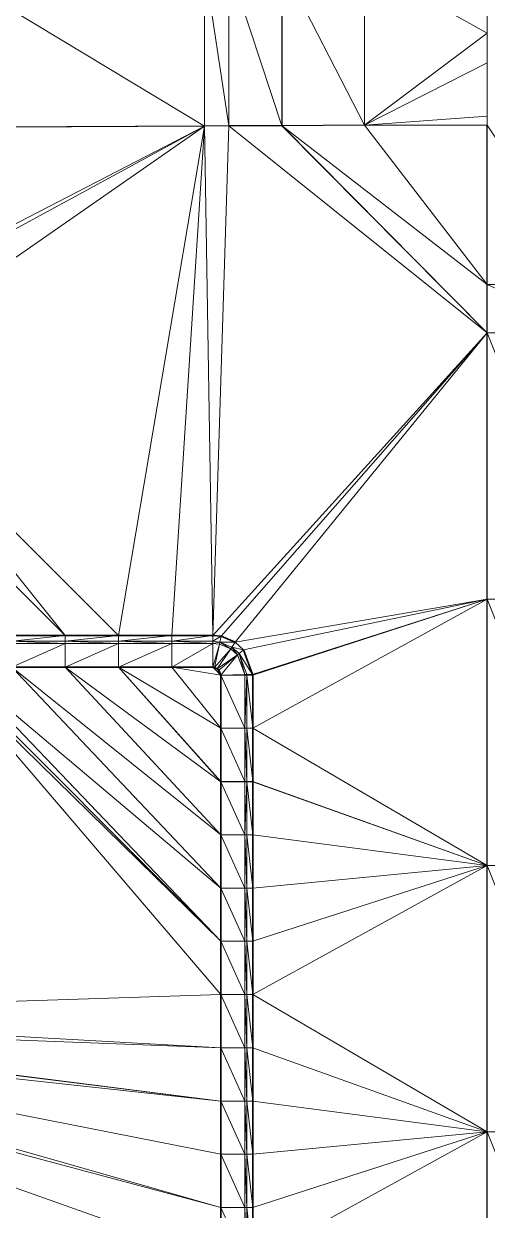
# Model space of a CAD drawing. Header units: metres. Extents: x 246428 to 246884, y 7418966 to 7419490.
# Drawn here: x 246750.48 to 246759.18, y 7419413.81 to 7419436.09 of the extents above; entities that cross this region are included whole.
import ezdxf

# ---------------------------------------------------------------- set-up
doc = ezdxf.new("R2010")
doc.units = ezdxf.units.M
doc.linetypes.add('blank name', pattern=[0])
doc.linetypes.add('HIDDEN', pattern=[9.525, 6.35, -3.175])
doc.layers.add('_12D_UNMAPPED', color=7, linetype='Continuous')
doc.layers.add('BATTER', color=250, linetype='HIDDEN', lineweight=25)
for name, color, linetype, lineweight, true_color in [('KERB_BACK', 7, 'Continuous', 35, 0x5fd2ff), ('KERB_LINE', 7, 'Continuous', 18, 0xb9b9b9), ('KERB_LIP', 7, 'Continuous', 35, 0x5fd2ff), ('KERB_TOP', 7, 'Continuous', 18, 0xb9b9b9)]:
    doc.layers.add(name, color=color, linetype=linetype, lineweight=lineweight, true_color=true_color)

msp = doc.modelspace()

# ---------------------------------------------------------------- linework, layer by layer
at = {"layer": '_12D_UNMAPPED', "color": 3, "linetype": 'blank name', "lineweight": 0}
for points in [[(246748.878, 7419437.183, 34.686), (246753.878, 7419437.195, 34.749), (246753.878, 7419434.169, 35.506)], [(246748.878, 7419437.183, 34.686), (246753.878, 7419434.169, 35.506), (246748.878, 7419434.145, 35.445)], [(246753.878, 7419437.195, 34.749), (246754.329, 7419437.197, 34.756), (246754.329, 7419434.171, 35.512)], [(246753.878, 7419437.195, 34.749), (246754.329, 7419434.171, 35.512), (246753.878, 7419434.169, 35.506)], [(246754.329, 7419437.197, 34.756), (246754.33, 7419437.197, 34.756), (246754.33, 7419434.171, 35.512)], [(246754.329, 7419437.197, 34.756), (246754.33, 7419434.171, 35.512), (246754.329, 7419434.171, 35.512)], [(246754.33, 7419437.197, 34.756), (246755.329, 7419437.199, 34.771), (246755.329, 7419434.176, 35.527)], [(246754.33, 7419437.197, 34.756), (246755.329, 7419434.176, 35.527), (246754.33, 7419434.171, 35.512)], [(246755.329, 7419437.199, 34.771), (246755.33, 7419437.199, 34.771), (246755.33, 7419434.176, 35.527)], [(246755.329, 7419437.199, 34.771), (246755.329, 7419434.176, 35.527), (246755.329, 7419434.176, 35.527)], [(246755.329, 7419437.199, 34.771), (246755.33, 7419434.176, 35.527), (246755.329, 7419434.176, 35.527)], [(246755.33, 7419437.199, 34.771), (246756.878, 7419437.203, 34.796), (246756.878, 7419434.183, 35.55)], [(246755.33, 7419437.199, 34.771), (246755.33, 7419437.199, 34.771), (246755.33, 7419434.176, 35.527)], [(246755.33, 7419434.176, 35.527), (246755.33, 7419437.199, 34.771), (246756.878, 7419434.183, 35.55)], [(246756.878, 7419437.203, 34.796), (246759.179, 7419436.354, 36.009), (246759.179, 7419435.912, 36.017)], [(246756.878, 7419434.183, 35.55), (246756.878, 7419437.203, 34.796), (246759.179, 7419435.912, 36.017)], [(246756.878, 7419434.183, 35.55), (246759.179, 7419435.912, 36.017), (246759.179, 7419435.354, 36.026)], [(246756.878, 7419434.183, 35.55), (246759.179, 7419435.354, 36.026), (246759.179, 7419434.354, 36.042)], [(246759.179, 7419434.184, 36.045), (246756.878, 7419434.183, 35.55), (246759.179, 7419434.354, 36.042)], [(246759.179, 7419434.184, 36.045), (246759.179, 7419434.354, 36.042), (246759.179, 7419434.184, 36.045)], [(246753.878, 7419434.169, 35.506), (246747.28, 7419430.755, 35.49), (246748.878, 7419434.145, 35.445)], [(246752.262, 7419424.605, 35.659), (246747.28, 7419429.581, 35.501), (246753.878, 7419434.169, 35.506)], [(246747.28, 7419429.581, 35.501), (246747.28, 7419430.581, 35.491), (246753.878, 7419434.169, 35.506)], [(246747.28, 7419430.581, 35.491), (246747.28, 7419430.755, 35.49), (246753.878, 7419434.169, 35.506)], [(246753.262, 7419424.605, 35.677), (246752.262, 7419424.605, 35.659), (246753.878, 7419434.169, 35.506)], [(246754.03, 7419424.605, 35.691), (246753.262, 7419424.605, 35.677), (246753.878, 7419434.169, 35.506)], [(246754.329, 7419434.171, 35.512), (246754.03, 7419424.605, 35.691), (246753.878, 7419434.169, 35.506)], [(246754.33, 7419434.171, 35.512), (246754.03, 7419424.605, 35.691), (246754.329, 7419434.171, 35.512)], [(246754.03, 7419424.605, 35.691), (246754.33, 7419434.171, 35.512), (246759.179, 7419430.284, 36.097)], [(246754.33, 7419434.171, 35.512), (246755.329, 7419434.176, 35.527), (246759.179, 7419430.284, 36.097)], [(246755.329, 7419434.176, 35.527), (246755.33, 7419434.176, 35.527), (246755.329, 7419434.176, 35.527)], [(246755.329, 7419434.176, 35.527), (246755.33, 7419434.176, 35.527), (246759.179, 7419430.284, 36.097)], [(246759.179, 7419431.192, 36.088), (246755.33, 7419434.176, 35.527), (246756.878, 7419434.183, 35.55)], [(246755.33, 7419434.176, 35.527), (246755.33, 7419434.176, 35.527), (246755.329, 7419434.176, 35.527)], [(246755.33, 7419434.176, 35.527), (246755.33, 7419434.176, 35.527), (246759.179, 7419430.284, 36.097)], [(246759.179, 7419430.284, 36.097), (246755.33, 7419434.176, 35.527), (246759.179, 7419431.192, 36.088)], [(246759.179, 7419434.184, 36.045), (246759.179, 7419431.192, 36.088), (246756.878, 7419434.183, 35.55)], [(246761.179, 7419431.192, 36.108), (246759.179, 7419431.192, 36.088), (246759.179, 7419434.184, 36.045)], [(246759.179, 7419431.192, 36.088), (246759.179, 7419434.184, 36.045), (246759.179, 7419434.184, 36.045)], [(246759.179, 7419434.184, 36.045), (246759.179, 7419434.184, 36.045), (246759.179, 7419434.184, 36.045)], [(246761.179, 7419431.192, 36.108), (246761.179, 7419430.284, 36.117), (246759.179, 7419431.192, 36.088)], [(246761.179, 7419430.284, 36.117), (246759.179, 7419430.284, 36.097), (246759.179, 7419431.192, 36.088)], [(246754.19, 7419424.588, 35.692), (246754.03, 7419424.605, 35.691), (246759.179, 7419430.284, 36.097)], [(246754.451, 7419424.476, 35.693), (246754.19, 7419424.588, 35.692), (246759.179, 7419430.284, 36.097)], [(246759.179, 7419425.284, 36.147), (246754.451, 7419424.476, 35.693), (246759.179, 7419430.284, 36.097)], [(246761.179, 7419430.284, 36.117), (246761.179, 7419425.284, 36.167), (246759.179, 7419430.284, 36.097)], [(246761.179, 7419425.284, 36.167), (246759.179, 7419425.284, 36.147), (246759.179, 7419430.284, 36.097)], [(246752.262, 7419424.605, 35.659), (246751.262, 7419424.605, 35.641), (246747.28, 7419429.581, 35.501)], [(246751.262, 7419424.605, 35.641), (246747.28, 7419428.581, 35.511), (246747.28, 7419429.581, 35.501)], [(246751.262, 7419424.605, 35.641), (246750.262, 7419424.605, 35.622), (246747.28, 7419428.581, 35.511)], [(246754.609, 7419424.332, 35.694), (246754.451, 7419424.476, 35.693), (246759.179, 7419425.284, 36.147)], [(246754.779, 7419423.872, 35.695), (246754.609, 7419424.332, 35.694), (246759.179, 7419425.284, 36.147)], [(246754.78, 7419423.855, 35.695), (246754.779, 7419423.872, 35.695), (246759.179, 7419425.284, 36.147)], [(246754.78, 7419423.855, 35.695), (246754.78, 7419423.855, 35.695), (246759.179, 7419425.284, 36.147)], [(246754.78, 7419423.855, 35.695), (246754.78, 7419423.855, 35.695), (246759.179, 7419425.284, 36.147)], [(246754.78, 7419422.859, 35.725), (246754.78, 7419423.855, 35.695), (246759.179, 7419425.284, 36.147)], [(246759.179, 7419420.284, 36.197), (246754.78, 7419422.859, 35.725), (246759.179, 7419425.284, 36.147)], [(246761.179, 7419420.284, 36.217), (246759.179, 7419420.284, 36.197), (246759.179, 7419425.284, 36.147)], [(246761.179, 7419425.284, 36.167), (246761.179, 7419420.284, 36.217), (246759.179, 7419425.284, 36.147)], [(246751.262, 7419424.495, 35.641), (246750.262, 7419424.495, 35.622), (246751.262, 7419424.605, 35.641)], [(246751.262, 7419424.605, 35.641), (246750.262, 7419424.495, 35.622), (246750.262, 7419424.605, 35.622)], [(246752.262, 7419424.495, 35.659), (246751.262, 7419424.495, 35.641), (246752.262, 7419424.605, 35.659)], [(246752.262, 7419424.605, 35.659), (246751.262, 7419424.495, 35.641), (246751.262, 7419424.605, 35.641)], [(246753.262, 7419424.495, 35.677), (246752.262, 7419424.495, 35.659), (246753.262, 7419424.605, 35.677)], [(246753.262, 7419424.605, 35.677), (246752.262, 7419424.495, 35.659), (246752.262, 7419424.605, 35.659)], [(246754.03, 7419424.495, 35.691), (246753.262, 7419424.495, 35.677), (246754.03, 7419424.605, 35.691)], [(246754.03, 7419424.605, 35.691), (246753.262, 7419424.495, 35.677), (246753.262, 7419424.605, 35.677)], [(246754.19, 7419424.588, 35.692), (246754.03, 7419424.495, 35.691), (246754.03, 7419424.605, 35.691)], [(246754.166, 7419424.48, 35.692), (246754.03, 7419424.495, 35.691), (246754.19, 7419424.588, 35.692)], [(246754.451, 7419424.476, 35.693), (246754.166, 7419424.48, 35.692), (246754.19, 7419424.588, 35.692)], [(246751.262, 7419424.495, 35.641), (246751.262, 7419424.455, 35.491), (246750.262, 7419424.495, 35.622)], [(246751.262, 7419424.455, 35.491), (246750.262, 7419424.455, 35.472), (246750.262, 7419424.495, 35.622)], [(246751.262, 7419424.005, 35.516), (246750.262, 7419424.005, 35.497), (246751.262, 7419424.455, 35.491)], [(246751.262, 7419424.455, 35.491), (246750.262, 7419424.005, 35.497), (246750.262, 7419424.455, 35.472)], [(246752.262, 7419424.495, 35.659), (246752.262, 7419424.455, 35.509), (246751.262, 7419424.495, 35.641)], [(246752.262, 7419424.455, 35.509), (246751.262, 7419424.455, 35.491), (246751.262, 7419424.495, 35.641)], [(246752.262, 7419424.005, 35.534), (246751.262, 7419424.005, 35.516), (246752.262, 7419424.455, 35.509)], [(246752.262, 7419424.455, 35.509), (246751.262, 7419424.005, 35.516), (246751.262, 7419424.455, 35.491)], [(246753.262, 7419424.495, 35.677), (246753.262, 7419424.455, 35.527), (246752.262, 7419424.495, 35.659)], [(246753.262, 7419424.455, 35.527), (246752.262, 7419424.455, 35.509), (246752.262, 7419424.495, 35.659)], [(246753.262, 7419424.005, 35.552), (246752.262, 7419424.005, 35.534), (246753.262, 7419424.455, 35.527)], [(246753.262, 7419424.455, 35.527), (246752.262, 7419424.005, 35.534), (246752.262, 7419424.455, 35.509)], [(246754.03, 7419424.495, 35.691), (246754.03, 7419424.455, 35.541), (246753.262, 7419424.495, 35.677)], [(246754.03, 7419424.455, 35.541), (246753.262, 7419424.455, 35.527), (246753.262, 7419424.495, 35.677)], [(246754.03, 7419424.005, 35.566), (246753.262, 7419424.005, 35.552), (246754.03, 7419424.455, 35.541)], [(246754.03, 7419424.455, 35.541), (246753.262, 7419424.005, 35.552), (246753.262, 7419424.455, 35.527)], [(246754.166, 7419424.48, 35.692), (246754.03, 7419424.455, 35.541), (246754.03, 7419424.495, 35.691)], [(246754.158, 7419424.441, 35.542), (246754.03, 7419424.455, 35.541), (246754.166, 7419424.48, 35.692)], [(246754.158, 7419424.441, 35.542), (246754.03, 7419424.005, 35.566), (246754.03, 7419424.455, 35.541)], [(246754.062, 7419424.002, 35.567), (246754.03, 7419424.005, 35.566), (246754.158, 7419424.441, 35.542)], [(246754.367, 7419424.352, 35.543), (246754.062, 7419424.002, 35.567), (246754.158, 7419424.441, 35.542)], [(246754.114, 7419423.979, 35.568), (246754.062, 7419424.002, 35.567), (246754.367, 7419424.352, 35.543)], [(246754.493, 7419424.237, 35.544), (246754.114, 7419423.979, 35.568), (246754.367, 7419424.352, 35.543)], [(246754.367, 7419424.352, 35.543), (246754.158, 7419424.441, 35.542), (246754.166, 7419424.48, 35.692)], [(246754.389, 7419424.385, 35.693), (246754.367, 7419424.352, 35.543), (246754.166, 7419424.48, 35.692)], [(246754.389, 7419424.385, 35.693), (246754.166, 7419424.48, 35.692), (246754.451, 7419424.476, 35.693)], [(246754.493, 7419424.237, 35.544), (246754.367, 7419424.352, 35.543), (246754.389, 7419424.385, 35.693)], [(246754.609, 7419424.332, 35.694), (246754.389, 7419424.385, 35.693), (246754.451, 7419424.476, 35.693)], [(246754.524, 7419424.262, 35.694), (246754.493, 7419424.237, 35.544), (246754.389, 7419424.385, 35.693)], [(246754.524, 7419424.262, 35.694), (246754.389, 7419424.385, 35.693), (246754.609, 7419424.332, 35.694)], [(246754.779, 7419423.872, 35.695), (246754.524, 7419424.262, 35.694), (246754.609, 7419424.332, 35.694)], [(246754.145, 7419423.951, 35.569), (246754.114, 7419423.979, 35.568), (246754.493, 7419424.237, 35.544)], [(246754.179, 7419423.859, 35.57), (246754.145, 7419423.951, 35.569), (246754.493, 7419424.237, 35.544)], [(246754.629, 7419423.868, 35.545), (246754.179, 7419423.859, 35.57), (246754.493, 7419424.237, 35.544)], [(246754.629, 7419423.868, 35.545), (246754.493, 7419424.237, 35.544), (246754.524, 7419424.262, 35.694)], [(246754.779, 7419423.872, 35.695), (246754.669, 7419423.869, 35.695), (246754.524, 7419424.262, 35.694)], [(246754.669, 7419423.869, 35.695), (246754.629, 7419423.868, 35.545), (246754.524, 7419424.262, 35.694)], [(246748.929, 7419424.01, 35.473), (246754.179, 7419417.859, 35.63), (246742.902, 7419417.489, 35.427)], [(246749.044, 7419424.005, 35.475), (246754.179, 7419418.859, 35.62), (246748.929, 7419424.01, 35.473)], [(246754.179, 7419418.859, 35.62), (246754.179, 7419417.859, 35.63), (246748.929, 7419424.01, 35.473)], [(246749.262, 7419424.005, 35.479), (246754.179, 7419418.859, 35.62), (246749.044, 7419424.005, 35.475)], [(246750.262, 7419424.005, 35.497), (246754.179, 7419419.859, 35.61), (246749.262, 7419424.005, 35.479)], [(246754.179, 7419419.859, 35.61), (246754.179, 7419418.859, 35.62), (246749.262, 7419424.005, 35.479)], [(246751.262, 7419424.005, 35.516), (246754.179, 7419420.859, 35.6), (246750.262, 7419424.005, 35.497)], [(246754.179, 7419420.859, 35.6), (246754.179, 7419419.859, 35.61), (246750.262, 7419424.005, 35.497)], [(246752.262, 7419424.005, 35.534), (246754.179, 7419421.855, 35.59), (246751.262, 7419424.005, 35.516)], [(246754.179, 7419421.855, 35.59), (246754.179, 7419420.859, 35.6), (246751.262, 7419424.005, 35.516)], [(246754.179, 7419422.859, 35.58), (246754.179, 7419421.859, 35.59), (246752.262, 7419424.005, 35.534)], [(246753.262, 7419424.005, 35.552), (246754.179, 7419422.859, 35.58), (246752.262, 7419424.005, 35.534)], [(246754.179, 7419421.859, 35.59), (246754.179, 7419421.855, 35.59), (246752.262, 7419424.005, 35.534)], [(246754.179, 7419421.855, 35.59), (246754.179, 7419421.855, 35.59), (246752.262, 7419424.005, 35.534)], [(246754.03, 7419424.005, 35.566), (246754.179, 7419423.855, 35.57), (246753.262, 7419424.005, 35.552)], [(246754.179, 7419423.855, 35.57), (246754.179, 7419422.859, 35.58), (246753.262, 7419424.005, 35.552)], [(246754.179, 7419423.855, 35.57), (246754.179, 7419423.855, 35.57), (246754.03, 7419424.005, 35.566)], [(246754.062, 7419424.002, 35.567), (246754.114, 7419423.979, 35.568), (246754.03, 7419424.005, 35.566)], [(246754.114, 7419423.979, 35.568), (246754.179, 7419423.855, 35.57), (246754.03, 7419424.005, 35.566)], [(246754.179, 7419423.855, 35.57), (246754.179, 7419423.855, 35.57), (246754.03, 7419424.005, 35.566)], [(246754.145, 7419423.951, 35.569), (246754.179, 7419423.855, 35.57), (246754.114, 7419423.979, 35.568)], [(246754.179, 7419423.859, 35.57), (246754.179, 7419423.855, 35.57), (246754.145, 7419423.951, 35.569)], [(246754.63, 7419423.855, 35.545), (246754.179, 7419423.859, 35.57), (246754.629, 7419423.868, 35.545)], [(246754.63, 7419423.855, 35.545), (246754.629, 7419423.868, 35.545), (246754.669, 7419423.869, 35.695)], [(246754.669, 7419423.855, 35.695), (246754.63, 7419423.855, 35.545), (246754.669, 7419423.869, 35.695)], [(246754.78, 7419423.855, 35.695), (246754.669, 7419423.855, 35.695), (246754.779, 7419423.872, 35.695)], [(246754.669, 7419423.855, 35.695), (246754.669, 7419423.869, 35.695), (246754.779, 7419423.872, 35.695)], [(246754.179, 7419423.855, 35.57), (246754.179, 7419423.859, 35.57), (246754.63, 7419423.855, 35.545)], [(246754.179, 7419422.859, 35.58), (246754.179, 7419423.855, 35.57), (246754.63, 7419422.859, 35.575)], [(246754.63, 7419423.855, 35.545), (246754.179, 7419423.855, 35.57), (246754.63, 7419423.855, 35.545)], [(246754.63, 7419423.855, 35.545), (246754.179, 7419423.855, 35.57), (246754.63, 7419423.855, 35.545)], [(246754.63, 7419422.859, 35.575), (246754.179, 7419423.855, 35.57), (246754.63, 7419423.855, 35.545)], [(246754.179, 7419423.855, 35.57), (246754.179, 7419423.855, 35.57), (246754.63, 7419423.855, 35.545)], [(246754.179, 7419423.855, 35.57), (246754.179, 7419423.855, 35.57), (246754.63, 7419423.855, 35.545)], [(246754.63, 7419423.855, 35.545), (246754.63, 7419423.855, 35.545), (246754.669, 7419423.855, 35.695)], [(246754.669, 7419423.855, 35.695), (246754.63, 7419423.855, 35.545), (246754.669, 7419423.855, 35.695)], [(246754.669, 7419422.859, 35.725), (246754.63, 7419422.859, 35.575), (246754.669, 7419423.855, 35.695)], [(246754.63, 7419422.859, 35.575), (246754.63, 7419423.855, 35.545), (246754.669, 7419423.855, 35.695)], [(246754.63, 7419423.855, 35.545), (246754.63, 7419423.855, 35.545), (246754.669, 7419423.855, 35.695)], [(246754.669, 7419423.855, 35.695), (246754.63, 7419423.855, 35.545), (246754.669, 7419423.855, 35.695)], [(246754.78, 7419422.859, 35.725), (246754.669, 7419423.855, 35.695), (246754.78, 7419423.855, 35.695)], [(246754.669, 7419422.859, 35.725), (246754.669, 7419423.855, 35.695), (246754.78, 7419422.859, 35.725)], [(246754.669, 7419423.855, 35.695), (246754.669, 7419423.855, 35.695), (246754.78, 7419423.855, 35.695)], [(246754.78, 7419423.855, 35.695), (246754.669, 7419423.855, 35.695), (246754.78, 7419423.855, 35.695)], [(246754.669, 7419423.855, 35.695), (246754.669, 7419423.855, 35.695), (246754.78, 7419423.855, 35.695)], [(246754.78, 7419423.855, 35.695), (246754.669, 7419423.855, 35.695), (246754.78, 7419423.855, 35.695)], [(246754.179, 7419421.859, 35.59), (246754.179, 7419422.859, 35.58), (246754.63, 7419421.859, 35.604)], [(246754.63, 7419421.859, 35.604), (246754.179, 7419422.859, 35.58), (246754.63, 7419422.859, 35.575)], [(246754.63, 7419421.859, 35.604), (246754.63, 7419422.859, 35.575), (246754.669, 7419421.859, 35.754)], [(246754.669, 7419421.859, 35.754), (246754.63, 7419422.859, 35.575), (246754.669, 7419422.859, 35.725)], [(246754.669, 7419421.859, 35.754), (246754.669, 7419422.859, 35.725), (246754.78, 7419421.859, 35.754)], [(246754.78, 7419421.859, 35.754), (246754.669, 7419422.859, 35.725), (246754.78, 7419422.859, 35.725)], [(246754.78, 7419421.859, 35.754), (246754.78, 7419422.859, 35.725), (246759.179, 7419420.284, 36.197)], [(246754.179, 7419421.855, 35.59), (246754.179, 7419421.859, 35.59), (246754.63, 7419421.859, 35.604)], [(246754.63, 7419421.855, 35.604), (246754.179, 7419421.855, 35.59), (246754.63, 7419421.859, 35.604)], [(246754.63, 7419421.855, 35.604), (246754.63, 7419421.859, 35.604), (246754.669, 7419421.855, 35.754)], [(246754.669, 7419421.855, 35.754), (246754.63, 7419421.859, 35.604), (246754.669, 7419421.859, 35.754)], [(246754.669, 7419421.855, 35.754), (246754.669, 7419421.859, 35.754), (246754.78, 7419421.855, 35.754)], [(246754.78, 7419421.855, 35.754), (246754.669, 7419421.859, 35.754), (246754.78, 7419421.859, 35.754)], [(246754.78, 7419421.855, 35.754), (246754.78, 7419421.859, 35.754), (246759.179, 7419420.284, 36.197)], [(246754.63, 7419420.859, 35.614), (246754.179, 7419421.855, 35.59), (246754.63, 7419421.855, 35.604)], [(246754.179, 7419420.859, 35.6), (246754.179, 7419421.855, 35.59), (246754.63, 7419420.859, 35.614)], [(246754.179, 7419421.855, 35.59), (246754.179, 7419421.855, 35.59), (246754.63, 7419421.855, 35.604)], [(246754.63, 7419421.855, 35.604), (246754.179, 7419421.855, 35.59), (246754.63, 7419421.855, 35.604)], [(246754.63, 7419421.855, 35.604), (246754.63, 7419421.855, 35.604), (246754.669, 7419421.855, 35.754)], [(246754.669, 7419421.855, 35.754), (246754.63, 7419421.855, 35.604), (246754.669, 7419421.855, 35.754)], [(246754.669, 7419420.859, 35.764), (246754.63, 7419420.859, 35.614), (246754.669, 7419421.855, 35.754)], [(246754.63, 7419420.859, 35.614), (246754.63, 7419421.855, 35.604), (246754.669, 7419421.855, 35.754)], [(246754.669, 7419420.859, 35.764), (246754.669, 7419421.855, 35.754), (246754.78, 7419420.859, 35.764)], [(246754.78, 7419420.859, 35.764), (246754.669, 7419421.855, 35.754), (246754.78, 7419421.855, 35.754)], [(246754.669, 7419421.855, 35.754), (246754.669, 7419421.855, 35.754), (246754.78, 7419421.855, 35.754)], [(246754.78, 7419421.855, 35.754), (246754.669, 7419421.855, 35.754), (246754.78, 7419421.855, 35.754)], [(246754.78, 7419421.855, 35.754), (246754.78, 7419421.855, 35.754), (246759.179, 7419420.284, 36.197)], [(246754.78, 7419420.859, 35.764), (246754.78, 7419421.855, 35.754), (246759.179, 7419420.284, 36.197)], [(246754.63, 7419419.859, 35.624), (246754.179, 7419420.859, 35.6), (246754.63, 7419420.859, 35.614)], [(246754.179, 7419419.859, 35.61), (246754.179, 7419420.859, 35.6), (246754.63, 7419419.859, 35.624)], [(246754.63, 7419419.859, 35.624), (246754.63, 7419420.859, 35.614), (246754.669, 7419419.859, 35.774)], [(246754.669, 7419419.859, 35.774), (246754.63, 7419420.859, 35.614), (246754.669, 7419420.859, 35.764)], [(246754.669, 7419419.859, 35.774), (246754.669, 7419420.859, 35.764), (246754.78, 7419419.859, 35.774)], [(246754.78, 7419419.859, 35.774), (246754.669, 7419420.859, 35.764), (246754.78, 7419420.859, 35.764)], [(246754.78, 7419419.859, 35.774), (246754.78, 7419420.859, 35.764), (246759.179, 7419420.284, 36.197)], [(246759.179, 7419415.284, 36.247), (246754.78, 7419417.859, 35.794), (246759.179, 7419420.284, 36.197)], [(246754.78, 7419417.859, 35.794), (246754.78, 7419418.859, 35.784), (246759.179, 7419420.284, 36.197)], [(246754.78, 7419418.859, 35.784), (246754.78, 7419419.859, 35.774), (246759.179, 7419420.284, 36.197)], [(246761.179, 7419415.284, 36.267), (246759.179, 7419415.284, 36.247), (246759.179, 7419420.284, 36.197)], [(246761.179, 7419420.284, 36.217), (246761.179, 7419415.284, 36.267), (246759.179, 7419420.284, 36.197)], [(246754.179, 7419418.859, 35.62), (246754.179, 7419419.859, 35.61), (246754.63, 7419418.859, 35.634)], [(246754.63, 7419418.859, 35.634), (246754.179, 7419419.859, 35.61), (246754.63, 7419419.859, 35.624)], [(246754.63, 7419418.859, 35.634), (246754.63, 7419419.859, 35.624), (246754.669, 7419418.859, 35.784)], [(246754.669, 7419418.859, 35.784), (246754.63, 7419419.859, 35.624), (246754.669, 7419419.859, 35.774)], [(246754.669, 7419418.859, 35.784), (246754.669, 7419419.859, 35.774), (246754.78, 7419418.859, 35.784)], [(246754.78, 7419418.859, 35.784), (246754.669, 7419419.859, 35.774), (246754.78, 7419419.859, 35.774)], [(246754.179, 7419417.859, 35.63), (246754.179, 7419418.859, 35.62), (246754.63, 7419417.859, 35.644)], [(246754.63, 7419417.859, 35.644), (246754.179, 7419418.859, 35.62), (246754.63, 7419418.859, 35.634)], [(246754.63, 7419417.859, 35.644), (246754.63, 7419418.859, 35.634), (246754.669, 7419417.859, 35.794)], [(246754.669, 7419417.859, 35.794), (246754.63, 7419418.859, 35.634), (246754.669, 7419418.859, 35.784)], [(246754.669, 7419417.859, 35.794), (246754.669, 7419418.859, 35.784), (246754.78, 7419417.859, 35.794)], [(246754.78, 7419417.859, 35.794), (246754.669, 7419418.859, 35.784), (246754.78, 7419418.859, 35.784)], [(246754.179, 7419417.859, 35.63), (246754.179, 7419416.859, 35.64), (246742.902, 7419417.489, 35.427)], [(246754.179, 7419416.859, 35.64), (246754.179, 7419417.859, 35.63), (246754.63, 7419416.859, 35.654)], [(246754.63, 7419416.859, 35.654), (246754.179, 7419417.859, 35.63), (246754.63, 7419417.859, 35.644)], [(246754.63, 7419416.859, 35.654), (246754.63, 7419417.859, 35.644), (246754.669, 7419416.859, 35.804)], [(246754.669, 7419416.859, 35.804), (246754.63, 7419417.859, 35.644), (246754.669, 7419417.859, 35.794)], [(246754.669, 7419416.859, 35.804), (246754.669, 7419417.859, 35.794), (246754.78, 7419416.859, 35.804)], [(246754.78, 7419416.859, 35.804), (246754.669, 7419417.859, 35.794), (246754.78, 7419417.859, 35.794)], [(246754.78, 7419416.859, 35.804), (246754.78, 7419417.859, 35.794), (246759.179, 7419415.284, 36.247)], [(246754.179, 7419416.859, 35.64), (246742.898, 7419417.289, 35.429), (246742.902, 7419417.489, 35.427)], [(246754.179, 7419415.859, 35.65), (246742.841, 7419417.098, 35.429), (246742.895, 7419417.274, 35.43)], [(246754.179, 7419415.859, 35.65), (246742.895, 7419417.274, 35.43), (246742.898, 7419417.289, 35.429)], [(246754.179, 7419416.859, 35.64), (246754.179, 7419415.859, 35.65), (246742.898, 7419417.289, 35.429)], [(246754.179, 7419413.859, 35.67), (246742.736, 7419416.929, 35.428), (246742.841, 7419417.098, 35.429)], [(246754.179, 7419415.859, 35.65), (246754.179, 7419414.859, 35.66), (246742.841, 7419417.098, 35.429)], [(246754.179, 7419414.859, 35.66), (246754.179, 7419413.859, 35.67), (246742.841, 7419417.098, 35.429)], [(246754.179, 7419409.859, 35.71), (246742.427, 7419416.706, 35.427), (246742.59, 7419416.793, 35.428)], [(246754.179, 7419411.859, 35.69), (246742.59, 7419416.793, 35.428), (246742.736, 7419416.929, 35.428)], [(246754.179, 7419410.859, 35.7), (246754.179, 7419409.859, 35.71), (246742.59, 7419416.793, 35.428)], [(246754.179, 7419411.859, 35.69), (246754.179, 7419410.859, 35.7), (246742.59, 7419416.793, 35.428)], [(246754.179, 7419412.859, 35.68), (246754.179, 7419411.859, 35.69), (246742.736, 7419416.929, 35.428)], [(246754.179, 7419413.859, 35.67), (246754.179, 7419412.859, 35.68), (246742.736, 7419416.929, 35.428)], [(246754.63, 7419415.859, 35.664), (246754.179, 7419416.859, 35.64), (246754.63, 7419416.859, 35.654)], [(246754.179, 7419415.859, 35.65), (246754.179, 7419416.859, 35.64), (246754.63, 7419415.859, 35.664)], [(246754.63, 7419415.859, 35.664), (246754.63, 7419416.859, 35.654), (246754.669, 7419415.859, 35.814)], [(246754.669, 7419415.859, 35.814), (246754.63, 7419416.859, 35.654), (246754.669, 7419416.859, 35.804)], [(246754.669, 7419415.859, 35.814), (246754.669, 7419416.859, 35.804), (246754.78, 7419415.859, 35.814)], [(246754.78, 7419415.859, 35.814), (246754.669, 7419416.859, 35.804), (246754.78, 7419416.859, 35.804)], [(246754.78, 7419415.859, 35.814), (246754.78, 7419416.859, 35.804), (246759.179, 7419415.284, 36.247)], [(246754.179, 7419401.859, 35.79), (246740.008, 7419388.055, 35.67), (246739.818, 7419416.655, 35.38)], [(246754.179, 7419402.859, 35.78), (246754.179, 7419401.859, 35.79), (246739.818, 7419416.655, 35.38)], [(246754.179, 7419402.859, 35.78), (246739.818, 7419416.655, 35.38), (246740.818, 7419416.655, 35.398)], [(246754.179, 7419403.859, 35.77), (246740.818, 7419416.655, 35.398), (246741.818, 7419416.655, 35.416)], [(246754.179, 7419403.859, 35.77), (246754.179, 7419402.859, 35.78), (246740.818, 7419416.655, 35.398)], [(246754.179, 7419404.859, 35.76), (246754.179, 7419403.859, 35.77), (246741.818, 7419416.655, 35.416)], [(246754.179, 7419404.859, 35.76), (246741.818, 7419416.655, 35.416), (246742.157, 7419416.655, 35.423)], [(246754.179, 7419404.859, 35.76), (246742.157, 7419416.655, 35.423), (246742.218, 7419416.658, 35.423)], [(246754.179, 7419406.859, 35.74), (246742.218, 7419416.658, 35.423), (246742.413, 7419416.7, 35.427)], [(246754.179, 7419406.859, 35.74), (246754.179, 7419405.859, 35.75), (246742.218, 7419416.658, 35.423)], [(246754.179, 7419405.859, 35.75), (246754.179, 7419404.859, 35.76), (246742.218, 7419416.658, 35.423)], [(246754.179, 7419408.859, 35.72), (246742.413, 7419416.7, 35.427), (246742.427, 7419416.706, 35.427)], [(246754.179, 7419407.859, 35.73), (246754.179, 7419406.859, 35.74), (246742.413, 7419416.7, 35.427)], [(246754.179, 7419408.859, 35.72), (246754.179, 7419407.859, 35.73), (246742.413, 7419416.7, 35.427)], [(246754.179, 7419409.859, 35.71), (246754.179, 7419408.859, 35.72), (246742.427, 7419416.706, 35.427)], [(246754.63, 7419414.859, 35.674), (246754.179, 7419415.859, 35.65), (246754.63, 7419415.859, 35.664)], [(246754.179, 7419414.859, 35.66), (246754.179, 7419415.859, 35.65), (246754.63, 7419414.859, 35.674)], [(246754.63, 7419414.859, 35.674), (246754.63, 7419415.859, 35.664), (246754.669, 7419414.859, 35.824)], [(246754.669, 7419414.859, 35.824), (246754.63, 7419415.859, 35.664), (246754.669, 7419415.859, 35.814)], [(246754.669, 7419414.859, 35.824), (246754.669, 7419415.859, 35.814), (246754.78, 7419414.859, 35.824)], [(246754.78, 7419414.859, 35.824), (246754.669, 7419415.859, 35.814), (246754.78, 7419415.859, 35.814)], [(246754.78, 7419414.859, 35.824), (246754.78, 7419415.859, 35.814), (246759.179, 7419415.284, 36.247)], [(246759.179, 7419410.284, 36.297), (246754.78, 7419412.859, 35.844), (246759.179, 7419415.284, 36.247)], [(246754.78, 7419412.859, 35.844), (246754.78, 7419413.859, 35.834), (246759.179, 7419415.284, 36.247)], [(246754.78, 7419413.859, 35.834), (246754.78, 7419414.859, 35.824), (246759.179, 7419415.284, 36.247)], [(246761.179, 7419410.284, 36.317), (246759.179, 7419410.284, 36.297), (246759.179, 7419415.284, 36.247)], [(246761.179, 7419415.284, 36.267), (246761.179, 7419410.284, 36.317), (246759.179, 7419415.284, 36.247)], [(246754.63, 7419413.859, 35.684), (246754.179, 7419414.859, 35.66), (246754.63, 7419414.859, 35.674)], [(246754.179, 7419413.859, 35.67), (246754.179, 7419414.859, 35.66), (246754.63, 7419413.859, 35.684)], [(246754.63, 7419413.859, 35.684), (246754.63, 7419414.859, 35.674), (246754.669, 7419413.859, 35.834)], [(246754.669, 7419413.859, 35.834), (246754.63, 7419414.859, 35.674), (246754.669, 7419414.859, 35.824)], [(246754.669, 7419413.859, 35.834), (246754.669, 7419414.859, 35.824), (246754.78, 7419413.859, 35.834)], [(246754.78, 7419413.859, 35.834), (246754.669, 7419414.859, 35.824), (246754.78, 7419414.859, 35.824)], [(246754.63, 7419412.859, 35.694), (246754.179, 7419413.859, 35.67), (246754.63, 7419413.859, 35.684)], [(246754.179, 7419412.859, 35.68), (246754.179, 7419413.859, 35.67), (246754.63, 7419412.859, 35.694)], [(246754.63, 7419412.859, 35.694), (246754.63, 7419413.859, 35.684), (246754.669, 7419412.859, 35.844)], [(246754.669, 7419412.859, 35.844), (246754.63, 7419413.859, 35.684), (246754.669, 7419413.859, 35.834)], [(246754.669, 7419412.859, 35.844), (246754.669, 7419413.859, 35.834), (246754.78, 7419412.859, 35.844)], [(246754.78, 7419412.859, 35.844), (246754.669, 7419413.859, 35.834), (246754.78, 7419413.859, 35.834)]]:
    msp.add_3dface(points, dxfattribs=at)
at = {"layer": 'BATTER'}
for points in [[(246756.878, 7419434.183, 35.55), (246755.33, 7419434.176, 35.527), (246755.33, 7419434.176, 35.527), (246755.329, 7419434.176, 35.527), (246755.329, 7419434.176, 35.527), (246754.33, 7419434.171, 35.512), (246754.329, 7419434.171, 35.512), (246753.878, 7419434.169, 35.506), (246748.878, 7419434.145, 35.445), (246746.522, 7419434.133, 35.419), (246743.878, 7419434.121, 35.385), (246743.668, 7419434.12, 35.382), (246738.878, 7419434.097, 35.31), (246733.878, 7419434.072, 35.235), (246728.878, 7419434.048, 35.16), (246723.878, 7419434.024, 35.085), (246722.13, 7419434.016, 35.059)], [(246759.179, 7419400.284, 36.32), (246759.179, 7419403.986, 36.333), (246759.179, 7419405.284, 36.332), (246759.179, 7419409.343, 36.306), (246759.179, 7419410.284, 36.297), (246759.179, 7419415.284, 36.247), (246759.179, 7419420.284, 36.197), (246759.179, 7419425.284, 36.147), (246759.179, 7419430.284, 36.097), (246759.179, 7419431.192, 36.088), (246759.179, 7419434.184, 36.045)]]:
    msp.add_polyline3d(points, dxfattribs=at)
at = {"layer": 'KERB_BACK'}
msp.add_polyline3d([(246754.78, 7419412.859, 35.844), (246754.78, 7419413.859, 35.834), (246754.78, 7419414.859, 35.824), (246754.78, 7419415.859, 35.814), (246754.78, 7419416.859, 35.804), (246754.78, 7419417.859, 35.794), (246754.78, 7419418.859, 35.784), (246754.78, 7419419.859, 35.774), (246754.78, 7419420.859, 35.764), (246754.78, 7419421.855, 35.754), (246754.78, 7419421.855, 35.754), (246754.78, 7419421.859, 35.754), (246754.78, 7419422.859, 35.725), (246754.78, 7419423.855, 35.695), (246754.78, 7419423.855, 35.695), (246754.78, 7419423.855, 35.695), (246754.779, 7419423.872, 35.695), (246754.609, 7419424.332, 35.694), (246754.451, 7419424.476, 35.693), (246754.19, 7419424.588, 35.692), (246754.03, 7419424.605, 35.691), (246753.262, 7419424.605, 35.677), (246752.262, 7419424.605, 35.659), (246751.262, 7419424.605, 35.641), (246750.262, 7419424.605, 35.622)], dxfattribs=at)
at = {"layer": 'KERB_LINE'}
msp.add_polyline3d([(246754.63, 7419412.859, 35.694), (246754.63, 7419413.859, 35.684), (246754.63, 7419414.859, 35.674), (246754.63, 7419415.859, 35.664), (246754.63, 7419416.859, 35.654), (246754.63, 7419417.859, 35.644), (246754.63, 7419418.859, 35.634), (246754.63, 7419419.859, 35.624), (246754.63, 7419420.859, 35.614), (246754.63, 7419421.855, 35.604), (246754.63, 7419421.855, 35.604), (246754.63, 7419421.859, 35.604), (246754.63, 7419422.859, 35.575), (246754.63, 7419423.855, 35.545), (246754.63, 7419423.855, 35.545), (246754.63, 7419423.855, 35.545), (246754.629, 7419423.868, 35.545), (246754.493, 7419424.237, 35.544), (246754.367, 7419424.352, 35.543), (246754.158, 7419424.441, 35.542), (246754.03, 7419424.455, 35.541), (246753.262, 7419424.455, 35.527), (246752.262, 7419424.455, 35.509), (246751.262, 7419424.455, 35.491), (246750.262, 7419424.455, 35.472)], dxfattribs=at)
at = {"layer": 'KERB_LIP'}
msp.add_polyline3d([(246754.179, 7419412.859, 35.68), (246754.179, 7419413.859, 35.67), (246754.179, 7419414.859, 35.66), (246754.179, 7419415.859, 35.65), (246754.179, 7419416.859, 35.64), (246754.179, 7419417.859, 35.63), (246754.179, 7419418.859, 35.62), (246754.179, 7419419.859, 35.61), (246754.179, 7419420.859, 35.6), (246754.179, 7419421.855, 35.59), (246754.179, 7419421.855, 35.59), (246754.179, 7419421.859, 35.59), (246754.179, 7419422.859, 35.58), (246754.179, 7419423.855, 35.57), (246754.179, 7419423.855, 35.57), (246754.179, 7419423.855, 35.57), (246754.179, 7419423.859, 35.57), (246754.145, 7419423.951, 35.569), (246754.114, 7419423.979, 35.568), (246754.062, 7419424.002, 35.567), (246754.03, 7419424.005, 35.566), (246753.262, 7419424.005, 35.552), (246752.262, 7419424.005, 35.534), (246751.262, 7419424.005, 35.516), (246750.262, 7419424.005, 35.497)], dxfattribs=at)
at = {"layer": 'KERB_TOP'}
msp.add_polyline3d([(246754.669, 7419412.859, 35.844), (246754.669, 7419413.859, 35.834), (246754.669, 7419414.859, 35.824), (246754.669, 7419415.859, 35.814), (246754.669, 7419416.859, 35.804), (246754.669, 7419417.859, 35.794), (246754.669, 7419418.859, 35.784), (246754.669, 7419419.859, 35.774), (246754.669, 7419420.859, 35.764), (246754.669, 7419421.855, 35.754), (246754.669, 7419421.855, 35.754), (246754.669, 7419421.859, 35.754), (246754.669, 7419422.859, 35.725), (246754.669, 7419423.855, 35.695), (246754.669, 7419423.855, 35.695), (246754.669, 7419423.855, 35.695), (246754.669, 7419423.869, 35.695), (246754.524, 7419424.262, 35.694), (246754.389, 7419424.385, 35.693), (246754.166, 7419424.48, 35.692), (246754.03, 7419424.495, 35.691), (246753.262, 7419424.495, 35.677), (246752.262, 7419424.495, 35.659), (246751.262, 7419424.495, 35.641), (246750.262, 7419424.495, 35.622)], dxfattribs=at)

doc.saveas('drawing.dxf')
